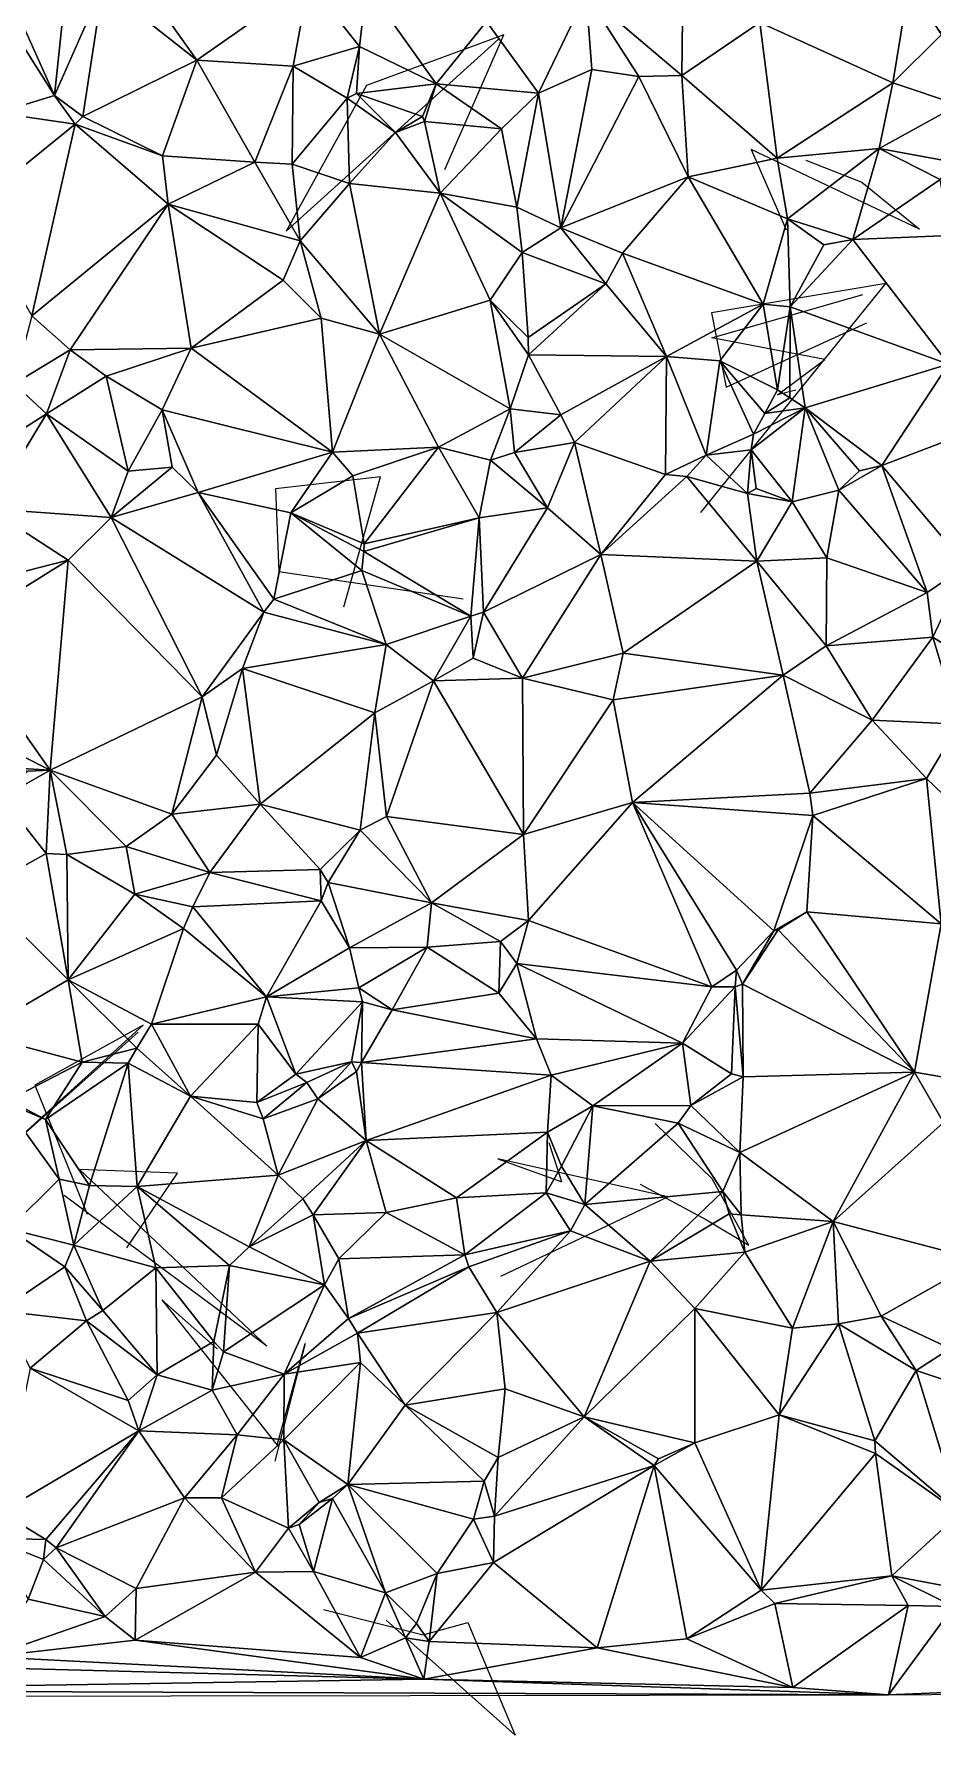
# Model space of a CAD drawing. Header units: metres. Extents: x -15.5 to 15.9, y -15.3 to 15.7.
# Drawn here: x -1.02 to 6.7, y -15.3 to -0.7 of the extents above; entities that cross this region are included whole.
import ezdxf

# ---------------------------------------------------------------- set-up
doc = ezdxf.new("R2010")
doc.units = ezdxf.units.M
doc.layers.add('CRACKS', color=1, linetype='Continuous')
doc.layers.add('STREET_MESH', color=7, linetype='Continuous')

msp = doc.modelspace()

# ---------------------------------------------------------------- linework, layer by layer
at = {"layer": 'CRACKS'}
for points in [[(2.504, -1.858, 0.1), (3.01, -0.702, 0.1), (1.832, -1.137, 0.1), (1.141, -2.388, 0.1), (2.965, -0.74, 0.1)], [(5.604, -1.78, 0.1), (6.084, -1.968, 0.1), (6.581, -2.371, 0.1), (5.134, -1.686, 0.1), (5.436, -2.377, 0.1)], [(4.703, -4.804, 0.1), (6.292, -2.837, 0.1), (4.793, -3.089, 0.1), (4.921, -3.728, 0.1), (6.129, -3.175, 0.1)], [(5.519, -3.753, 0.1), (5.362, -3.792, 0.1), (5.768, -3.491, 0.1), (4.797, -3.303, 0.1), (6.095, -2.933, 0.1)], [(1.637, -5.613, 0.1), (1.95, -4.498, 0.1), (1.048, -4.601, 0.1), (1.079, -5.309, 0.1), (2.662, -5.544, 0.1)], [(-0.131, -9.264, 0.1), (-1.585, -10.56, 0.1), (-0.088, -9.203, 0.1), (-1.019, -9.719, 0.1), (-0.568, -10.828, 0.1)], [(4.182, -10.57, 0.1), (4.751, -10.875, 0.1), (5.114, -11.092, 0.1), (4.8, -10.522, 0.1), (4.309, -10.049, 0.1)], [(2.986, -11.359, 0.1), (4.418, -10.679, 0.1), (2.959, -10.352, 0.1), (3.508, -10.549, 0.1), (3.401, -10.215, 0.1)], [(-0.228, -11.115, 0.1), (0.209, -10.475, 0.1), (-0.635, -10.443, 0.1), (0.976, -11.96, 0.1), (-0.766, -10.666, 0.1)], [(0.547, -11.983, 0.1), (0.074, -11.561, 0.1), (1.063, -12.811, 0.1), (1.305, -11.937, 0.1), (1.044, -12.946, 0.1)], [(1.463, -14.219, 0.1), (2.317, -14.439, 0.1), (2.701, -14.333, 0.1), (3.107, -15.298, 0.1), (2, -14.313, 0.1)]]:
    msp.add_polyline3d(points, dxfattribs=at)
at = {"layer": 'STREET_MESH'}
for points in [[(-0.435, -0.283), (0.373, -0.92), (-0.418, 0.199)], [(0.373, -0.92), (1.332, -0.247), (-0.418, 0.199)], [(3.719, -0.354), (4.538, -1.053), (4.553, 0.189)], [(4.538, -1.053), (5.21, -0.598), (4.553, 0.189)], [(6.768, -0.7), (6.803, 0.086), (6.488, -0.277)], [(-0.848, -1.224), (-0.739, -0.191), (-1.259, -0.308)], [(-0.848, -1.224), (-0.435, -0.283), (-0.739, -0.191)], [(-0.435, -0.283), (-0.848, -1.224), (-0.605, -1.403)], [(0.373, -0.92), (-0.435, -0.283), (-0.605, -1.403)], [(1.202, -0.973), (1.332, -0.247), (0.373, -0.92)], [(1.202, -0.973), (1.77, -0.802), (1.332, -0.247)], [(1.77, -0.802), (1.832, -0.282), (1.332, -0.247)], [(2.429, -1.123), (1.832, -0.282), (1.77, -0.802)], [(1.832, -0.282), (2.429, -1.123), (2.862, -0.587)], [(5.21, -0.598), (6.352, -1.114), (6.488, -0.277)], [(6.352, -1.114), (6.768, -0.7), (6.488, -0.277)], [(-1.407, -0.343), (-0.848, -1.224), (-1.259, -0.308)], [(-0.848, -1.224), (-1.407, -0.343), (-1.339, -1.372)], [(3.309, -1.203), (3.719, -0.354), (2.862, -0.587)], [(3.765, -0.999), (3.719, -0.354), (3.309, -1.203)], [(4.538, -1.053), (3.719, -0.354), (4.169, -1.061)], [(3.719, -0.354), (3.765, -0.999), (4.169, -1.061)], [(2.429, -1.123), (3.309, -1.203), (2.862, -0.587)], [(5.21, -0.598), (4.538, -1.053), (5.359, -1.762)], [(6.352, -1.114), (5.21, -0.598), (5.359, -1.762)], [(6.352, -1.114), (6.916, -1.303), (6.768, -0.7)], [(1.202, -0.973), (1.666, -1.246), (1.77, -0.802)], [(1.666, -1.246), (1.746, -1.207), (1.77, -0.802)], [(1.746, -1.207), (2.429, -1.123), (1.77, -0.802)], [(0.079, -1.74), (0.373, -0.92), (-0.605, -1.403)], [(0.079, -1.74), (0.873, -1.797), (0.373, -0.92)], [(0.873, -1.797), (1.202, -0.973), (0.373, -0.92)], [(1.202, -0.973), (0.873, -1.797), (1.193, -1.813)], [(1.666, -1.246), (1.202, -0.973), (1.193, -1.813)], [(3.501, -2.36), (3.765, -0.999), (3.309, -1.203)], [(3.765, -0.999), (3.501, -2.36), (4.169, -1.061)], [(2.429, -1.123), (1.746, -1.207), (2.313, -1.405)], [(2.33, -1.448), (2.429, -1.123), (2.313, -1.405)], [(2.429, -1.123), (2.33, -1.448), (2.99, -1.51)], [(2.429, -1.123), (2.99, -1.51), (3.309, -1.203)], [(3.501, -2.36), (4.593, -1.921), (4.169, -1.061)], [(4.593, -1.921), (4.538, -1.053), (4.169, -1.061)], [(4.538, -1.053), (4.593, -1.921), (5.359, -1.762)], [(6.233, -1.678), (6.352, -1.114), (5.359, -1.762)], [(6.916, -1.303), (6.352, -1.114), (6.233, -1.678)], [(-0.671, -1.47), (-0.848, -1.224), (-1.339, -1.372)], [(-0.848, -1.224), (-0.671, -1.47), (-0.605, -1.403)], [(1.685, -1.979), (1.666, -1.246), (1.193, -1.813)], [(1.666, -1.246), (2.079, -1.541), (1.746, -1.207)], [(2.079, -1.541), (1.666, -1.246), (1.685, -1.979)], [(1.746, -1.207), (2.079, -1.541), (2.313, -1.405)], [(3.309, -1.203), (2.99, -1.51), (3.122, -2.182)], [(3.501, -2.36), (3.309, -1.203), (3.122, -2.182)], [(6.872, -1.795), (6.916, -1.303), (6.233, -1.678)], [(-1.573, -2.199), (-0.671, -1.47), (-1.339, -1.372)], [(-0.671, -1.47), (0.079, -1.74), (-0.605, -1.403)], [(2.079, -1.541), (2.33, -1.448), (2.313, -1.405)], [(2.33, -1.448), (2.079, -1.541), (2.465, -2.061)], [(2.33, -1.448), (2.465, -2.061), (2.99, -1.51)], [(-0.671, -1.47), (-1.573, -2.199), (-1.042, -3.114)], [(0.128, -2.156), (-0.671, -1.47), (-1.042, -3.114)], [(0.128, -2.156), (0.079, -1.74), (-0.671, -1.47)], [(2.079, -1.541), (1.685, -1.979), (2.465, -2.061)], [(2.99, -1.51), (2.465, -2.061), (3.122, -2.182)], [(0.873, -1.797), (0.079, -1.74), (0.128, -2.156)], [(5.447, -2.281), (6.233, -1.678), (5.359, -1.762)], [(5.447, -2.281), (6.007, -2.459), (6.233, -1.678)], [(6.007, -2.459), (6.757, -1.946), (6.233, -1.678)], [(6.757, -1.946), (6.872, -1.795), (6.233, -1.678)], [(1.26, -2.472), (0.873, -1.797), (0.128, -2.156)], [(0.873, -1.797), (1.26, -2.472), (1.193, -1.813)], [(1.26, -2.472), (1.685, -1.979), (1.193, -1.813)], [(4.593, -1.921), (5.447, -2.281), (5.359, -1.762)], [(1.685, -1.979), (1.26, -2.472), (1.943, -3.273)], [(2.465, -2.061), (1.685, -1.979), (1.943, -3.273)], [(4.593, -1.921), (3.501, -2.36), (4.029, -2.576)], [(5.239, -3.016), (4.593, -1.921), (4.029, -2.576)], [(5.239, -3.016), (5.447, -2.281), (4.593, -1.921)], [(6.757, -1.946), (6.007, -2.459), (6.838, -2.424)], [(-0.713, -3.406), (0.128, -2.156), (-1.042, -3.114)], [(-0.713, -3.406), (0.325, -3.392), (0.128, -2.156)], [(0.128, -2.156), (0.325, -3.392), (1.114, -2.809)], [(1.26, -2.472), (0.128, -2.156), (1.114, -2.809)], [(2.894, -2.981), (2.465, -2.061), (1.943, -3.273)], [(2.465, -2.061), (3.169, -2.571), (3.122, -2.182)], [(2.465, -2.061), (2.894, -2.981), (3.169, -2.571)], [(3.169, -2.571), (3.501, -2.36), (3.122, -2.182)], [(5.447, -2.281), (5.239, -3.016), (5.471, -3.038)], [(5.76, -2.505), (5.447, -2.281), (5.471, -3.038)], [(5.447, -2.281), (5.76, -2.505), (6.007, -2.459)], [(1.443, -3.135), (1.26, -2.472), (1.114, -2.809)], [(1.26, -2.472), (1.443, -3.135), (1.943, -3.273)], [(3.501, -2.36), (3.169, -2.571), (3.887, -2.841)], [(3.501, -2.36), (3.887, -2.841), (4.029, -2.576)], [(6.83, -3.531), (6.007, -2.459), (5.471, -3.038)], [(6.007, -2.459), (5.76, -2.505), (5.471, -3.038)], [(6.007, -2.459), (6.83, -3.531), (6.838, -2.424)], [(2.894, -2.981), (3.219, -3.301), (3.169, -2.571)], [(3.169, -2.571), (3.219, -3.301), (3.887, -2.841)], [(4.029, -2.576), (3.887, -2.841), (4.408, -3.464)], [(5.239, -3.016), (4.029, -2.576), (4.408, -3.464)], [(0.325, -3.392), (1.443, -3.135), (1.114, -2.809)], [(3.219, -3.301), (3.223, -3.451), (3.887, -2.841)], [(3.887, -2.841), (3.223, -3.451), (4.408, -3.464)], [(3.064, -3.912), (2.894, -2.981), (1.943, -3.273)], [(3.219, -3.301), (2.894, -2.981), (3.223, -3.451)], [(2.894, -2.981), (3.064, -3.912), (3.223, -3.451)], [(4.865, -3.502), (5.239, -3.016), (4.408, -3.464)], [(5.361, -3.75), (5.239, -3.016), (4.865, -3.502)], [(5.239, -3.016), (5.361, -3.75), (5.471, -3.038)], [(5.361, -3.75), (5.468, -3.819), (5.471, -3.038)], [(5.468, -3.819), (5.599, -3.906), (5.471, -3.038)], [(5.599, -3.906), (6.83, -3.531), (5.471, -3.038)], [(-1.196, -3.698), (-0.713, -3.406), (-1.042, -3.114)], [(1.443, -3.135), (0.325, -3.392), (1.538, -4.284)], [(1.943, -3.273), (1.443, -3.135), (1.538, -4.284)], [(1.943, -3.273), (1.538, -4.284), (2.45, -4.242)], [(3.064, -3.912), (1.943, -3.273), (2.45, -4.242)], [(-0.713, -3.406), (-1.196, -3.698), (-0.918, -3.955)], [(-0.405, -3.633), (-0.713, -3.406), (-0.918, -3.955)], [(-0.713, -3.406), (-0.405, -3.633), (0.325, -3.392)], [(0.325, -3.392), (-0.405, -3.633), (0.077, -3.923)], [(0.325, -3.392), (0.077, -3.923), (1.538, -4.284)], [(3.223, -3.451), (3.064, -3.912), (3.501, -3.964)], [(3.223, -3.451), (3.501, -3.964), (4.408, -3.464)], [(3.501, -3.964), (3.617, -4.203), (4.408, -3.464)], [(3.617, -4.203), (4.4, -4.477), (4.408, -3.464)], [(4.4, -4.477), (4.748, -4.311), (4.408, -3.464)], [(4.748, -4.311), (4.865, -3.502), (4.408, -3.464)], [(4.748, -4.311), (5.155, -4.13), (4.865, -3.502)], [(5.253, -3.953), (5.361, -3.75), (4.865, -3.502)], [(5.155, -4.13), (5.253, -3.953), (4.865, -3.502)], [(-0.215, -4.449), (-0.405, -3.633), (-0.918, -3.955)], [(-0.405, -3.633), (-0.215, -4.449), (0.077, -3.923)], [(6.256, -4.399), (6.83, -3.531), (5.599, -3.906)], [(6.83, -3.531), (6.256, -4.399), (6.845, -4.176)], [(-1.196, -3.698), (-1.468, -4.306), (-0.918, -3.955)], [(5.361, -3.75), (5.253, -3.953), (5.468, -3.819)], [(-0.215, -4.449), (0.161, -4.413), (0.077, -3.923)], [(1.538, -4.284), (0.077, -3.923), (0.386, -4.631)], [(0.077, -3.923), (0.161, -4.413), (0.386, -4.631)], [(2.895, -4.355), (3.064, -3.912), (2.45, -4.242)], [(3.064, -3.912), (2.895, -4.355), (3.102, -4.287)], [(3.501, -3.964), (3.064, -3.912), (3.102, -4.287)], [(5.599, -3.906), (5.155, -4.13), (5.136, -4.265)], [(5.486, -4.712), (5.599, -3.906), (5.136, -4.265)], [(5.155, -4.13), (5.599, -3.906), (5.253, -3.953)], [(5.253, -3.953), (5.599, -3.906), (5.468, -3.819)], [(5.486, -4.712), (5.887, -4.611), (5.599, -3.906)], [(5.887, -4.611), (6.065, -4.445), (5.599, -3.906)], [(6.065, -4.445), (6.256, -4.399), (5.599, -3.906)], [(-1.468, -4.306), (-1.413, -4.771), (-0.918, -3.955)], [(-1.413, -4.771), (-0.363, -4.846), (-0.918, -3.955)], [(-0.363, -4.846), (-0.215, -4.449), (-0.918, -3.955)], [(3.617, -4.203), (3.501, -3.964), (3.102, -4.287)], [(3.385, -4.764), (3.617, -4.203), (3.102, -4.287)], [(3.617, -4.203), (3.385, -4.764), (3.844, -5.164)], [(4.4, -4.477), (3.617, -4.203), (3.844, -5.164)], [(5.155, -4.13), (4.748, -4.311), (5.136, -4.265)], [(6.256, -4.399), (6.983, -5.26), (6.845, -4.176)], [(1.181, -4.805), (1.538, -4.284), (0.386, -4.631)], [(1.181, -4.805), (1.713, -4.489), (1.538, -4.284)], [(1.538, -4.284), (1.713, -4.489), (2.45, -4.242)], [(2.45, -4.242), (1.713, -4.489), (1.81, -5.071)], [(2.8, -4.849), (2.45, -4.242), (1.81, -5.071)], [(2.8, -4.849), (2.895, -4.355), (2.45, -4.242)], [(2.8, -4.849), (3.385, -4.764), (2.895, -4.355)], [(2.895, -4.355), (3.385, -4.764), (3.102, -4.287)], [(4.748, -4.311), (4.4, -4.477), (4.582, -4.493)], [(5.103, -4.64), (4.748, -4.311), (4.582, -4.493)], [(4.748, -4.311), (5.103, -4.64), (5.136, -4.265)], [(5.103, -4.64), (5.179, -4.597), (5.136, -4.265)], [(5.179, -4.597), (5.486, -4.712), (5.136, -4.265)], [(0.161, -4.413), (-0.363, -4.846), (0.386, -4.631)], [(0.161, -4.413), (-0.215, -4.449), (-0.363, -4.846)], [(1.713, -4.489), (1.181, -4.805), (1.81, -5.071)], [(4.582, -4.493), (4.4, -4.477), (3.844, -5.164)], [(5.184, -5.22), (4.582, -4.493), (3.844, -5.164)], [(5.184, -5.22), (5.103, -4.64), (4.582, -4.493)], [(6.256, -4.399), (5.887, -4.611), (6.646, -5.49)], [(5.887, -4.611), (6.256, -4.399), (6.065, -4.445)], [(6.983, -5.26), (6.256, -4.399), (6.646, -5.49)], [(-0.363, -4.846), (0.949, -5.659), (0.386, -4.631)], [(0.949, -5.659), (1.036, -5.546), (0.386, -4.631)], [(1.036, -5.546), (1.181, -4.805), (0.386, -4.631)], [(5.486, -4.712), (5.179, -4.597), (5.103, -4.64)], [(5.486, -4.712), (5.103, -4.64), (5.184, -5.22)], [(5.887, -4.611), (5.486, -4.712), (5.784, -5.192)], [(6.646, -5.49), (5.887, -4.611), (5.784, -5.192)], [(-1.413, -4.771), (-1.574, -5.426), (-0.73, -5.211)], [(-0.363, -4.846), (-1.413, -4.771), (-0.73, -5.211)], [(1.792, -5.302), (1.181, -4.805), (1.036, -5.546)], [(1.181, -4.805), (1.809, -5.138), (1.81, -5.071)], [(1.809, -5.138), (1.181, -4.805), (1.792, -5.302)], [(3.385, -4.764), (2.8, -4.849), (2.837, -5.659)], [(3.385, -4.764), (2.837, -5.659), (3.844, -5.164)], [(5.486, -4.712), (5.184, -5.22), (5.784, -5.192)], [(0.42, -6.387), (-0.363, -4.846), (-0.73, -5.211)], [(-0.363, -4.846), (0.42, -6.387), (0.949, -5.659)], [(1.809, -5.138), (2.8, -4.849), (1.81, -5.071)], [(1.809, -5.138), (2.727, -5.692), (2.8, -4.849)], [(2.8, -4.849), (2.727, -5.692), (2.837, -5.659)], [(-0.73, -5.211), (-1.722, -5.827), (-0.886, -7.014)], [(-1.574, -5.426), (-1.722, -5.827), (-0.73, -5.211)], [(0.42, -6.387), (-0.73, -5.211), (-0.886, -7.014)], [(2.727, -5.692), (1.809, -5.138), (1.792, -5.302)], [(2.837, -5.659), (3.17, -6.226), (3.844, -5.164)], [(3.844, -5.164), (3.17, -6.226), (4.035, -6.012)], [(5.184, -5.22), (3.844, -5.164), (4.035, -6.012)], [(5.409, -6.201), (5.184, -5.22), (4.035, -6.012)], [(5.784, -5.192), (5.184, -5.22), (5.778, -5.948)], [(5.184, -5.22), (5.409, -6.201), (5.778, -5.948)], [(6.646, -5.49), (5.784, -5.192), (5.778, -5.948)], [(1.999, -5.936), (1.792, -5.302), (1.036, -5.546)], [(2.727, -5.692), (1.792, -5.302), (1.999, -5.936)], [(6.696, -5.874), (6.983, -5.26), (6.646, -5.49)], [(6.983, -5.26), (6.696, -5.874), (7.377, -6.306)], [(0.949, -5.659), (1.999, -5.936), (1.036, -5.546)], [(6.696, -5.874), (6.646, -5.49), (5.778, -5.948)], [(0.949, -5.659), (0.42, -6.387), (0.767, -6.141)], [(1.999, -5.936), (0.949, -5.659), (0.767, -6.141)], [(2.727, -5.692), (1.999, -5.936), (2.406, -6.248)], [(2.746, -6.055), (2.727, -5.692), (2.406, -6.248)], [(2.727, -5.692), (2.746, -6.055), (2.837, -5.659)], [(2.746, -6.055), (3.17, -6.226), (2.837, -5.659)], [(-1.722, -5.827), (-1.591, -6.661), (-0.886, -7.014)], [(1.903, -6.524), (1.999, -5.936), (0.767, -6.141)], [(1.999, -5.936), (1.903, -6.524), (2.406, -6.248)], [(5.409, -6.201), (6.175, -6.587), (5.778, -5.948)], [(6.175, -6.587), (6.696, -5.874), (5.778, -5.948)], [(6.921, -6.619), (6.696, -5.874), (6.175, -6.587)], [(6.696, -5.874), (6.921, -6.619), (7.377, -6.306)], [(3.17, -6.226), (2.746, -6.055), (2.406, -6.248)], [(3.17, -6.226), (3.949, -6.412), (4.035, -6.012)], [(3.949, -6.412), (5.409, -6.201), (4.035, -6.012)], [(0.42, -6.387), (0.542, -6.886), (0.767, -6.141)], [(0.542, -6.886), (0.917, -7.306), (0.767, -6.141)], [(0.917, -7.306), (1.903, -6.524), (0.767, -6.141)], [(1.903, -6.524), (2.004, -7.414), (2.406, -6.248)], [(2.004, -7.414), (3.179, -7.566), (2.406, -6.248)], [(3.179, -7.566), (3.17, -6.226), (2.406, -6.248)], [(3.17, -6.226), (3.179, -7.566), (3.949, -6.412)], [(5.409, -6.201), (3.949, -6.412), (4.115, -7.293)], [(5.409, -6.201), (4.115, -7.293), (5.638, -7.214)], [(6.175, -6.587), (5.409, -6.201), (5.638, -7.214)], [(0.16, -7.393), (0.42, -6.387), (-0.886, -7.014)], [(0.42, -6.387), (0.16, -7.393), (0.542, -6.886)], [(3.949, -6.412), (3.179, -7.566), (4.115, -7.293)], [(1.903, -6.524), (0.917, -7.306), (1.776, -7.53)], [(1.903, -6.524), (1.776, -7.53), (2.004, -7.414)], [(-1.591, -6.661), (-1.172, -6.997), (-0.886, -7.014)], [(6.642, -7.086), (6.175, -6.587), (5.638, -7.214)], [(6.642, -7.086), (6.921, -6.619), (6.175, -6.587)], [(6.642, -7.086), (7.149, -7.577), (6.921, -6.619)], [(-1.172, -6.997), (-1.077, -7.024), (-0.886, -7.014)], [(0.542, -6.886), (0.16, -7.393), (0.917, -7.306)], [(-1.298, -7.249), (-0.92, -7.73), (-0.886, -7.014)], [(-1.077, -7.024), (-1.298, -7.249), (-0.886, -7.014)], [(-0.92, -7.73), (-0.742, -7.738), (-0.886, -7.014)], [(-0.742, -7.738), (-0.234, -7.671), (-0.886, -7.014)], [(-0.234, -7.671), (0.16, -7.393), (-0.886, -7.014)], [(5.664, -7.405), (6.642, -7.086), (5.638, -7.214)], [(6.767, -8.334), (6.642, -7.086), (5.664, -7.405)], [(6.642, -7.086), (6.767, -8.334), (7.149, -7.577)], [(-0.92, -7.73), (-1.298, -7.249), (-1.5, -8.054)], [(3.179, -7.566), (3.223, -8.305), (4.115, -7.293)], [(3.223, -8.305), (4.798, -8.874), (4.115, -7.293)], [(4.115, -7.293), (5.664, -7.405), (5.638, -7.214)], [(5.329, -8.395), (4.115, -7.293), (5.008, -8.731)], [(4.115, -7.293), (4.798, -8.874), (5.008, -8.731)], [(5.329, -8.395), (5.664, -7.405), (4.115, -7.293)], [(0.16, -7.393), (-0.234, -7.671), (0.485, -7.894)], [(0.16, -7.393), (0.485, -7.894), (0.917, -7.306)], [(0.917, -7.306), (0.485, -7.894), (1.432, -7.869)], [(1.776, -7.53), (0.917, -7.306), (1.432, -7.869)], [(2.004, -7.414), (1.776, -7.53), (2.389, -8.155)], [(3.179, -7.566), (2.004, -7.414), (2.389, -8.155)], [(5.664, -7.405), (5.329, -8.395), (5.612, -8.23)], [(6.767, -8.334), (5.664, -7.405), (5.612, -8.23)], [(1.502, -7.98), (1.776, -7.53), (1.432, -7.869)], [(1.776, -7.53), (1.502, -7.98), (2.389, -8.155)], [(3.223, -8.305), (3.179, -7.566), (2.389, -8.155)], [(-0.73, -8.815), (-0.92, -7.73), (-1.5, -8.054)], [(-0.92, -7.73), (-0.73, -8.815), (-0.742, -7.738)], [(-0.234, -7.671), (-0.742, -7.738), (-0.16, -8.079)], [(-0.742, -7.738), (-0.73, -8.815), (-0.16, -8.079)], [(0.485, -7.894), (-0.234, -7.671), (-0.16, -8.079)], [(0.485, -7.894), (1.442, -8.137), (1.432, -7.869)], [(1.442, -8.137), (1.502, -7.98), (1.432, -7.869)], [(0.338, -8.189), (0.485, -7.894), (-0.16, -8.079)], [(0.338, -8.189), (1.442, -8.137), (0.485, -7.894)], [(1.502, -7.98), (1.442, -8.137), (1.684, -8.54)], [(1.502, -7.98), (1.684, -8.54), (2.389, -8.155)], [(-1.525, -9.278), (-0.73, -8.815), (-1.5, -8.054)], [(-0.73, -8.815), (0.258, -8.374), (-0.16, -8.079)], [(0.258, -8.374), (0.338, -8.189), (-0.16, -8.079)], [(0.338, -8.189), (0.972, -8.962), (1.442, -8.137)], [(1.442, -8.137), (0.972, -8.962), (1.684, -8.54)], [(1.684, -8.54), (2.353, -8.534), (2.389, -8.155)], [(2.353, -8.534), (2.983, -8.486), (2.389, -8.155)], [(2.983, -8.486), (3.223, -8.305), (2.389, -8.155)], [(0.338, -8.189), (0.258, -8.374), (0.972, -8.962)], [(2.983, -8.486), (3.122, -8.674), (3.223, -8.305)], [(3.122, -8.674), (4.798, -8.874), (3.223, -8.305)], [(5.329, -8.395), (5.368, -8.386), (5.612, -8.23)], [(5.368, -8.386), (6.537, -9.609), (5.612, -8.23)], [(6.537, -9.609), (6.767, -8.334), (5.612, -8.23)], [(0.258, -8.374), (-0.73, -8.815), (-0.015, -9.197)], [(0.972, -8.962), (0.258, -8.374), (-0.015, -9.197)], [(5.06, -8.853), (5.329, -8.395), (5.008, -8.731)], [(5.329, -8.395), (5.06, -8.853), (5.368, -8.386)], [(5.06, -8.853), (6.537, -9.609), (5.368, -8.386)], [(6.537, -9.609), (7.106, -9.704), (6.767, -8.334)], [(0.972, -8.962), (1.765, -8.883), (1.684, -8.54)], [(1.765, -8.883), (2.353, -8.534), (1.684, -8.54)], [(1.765, -8.883), (2.052, -9.072), (2.353, -8.534)], [(2.353, -8.534), (2.052, -9.072), (2.967, -8.929)], [(2.983, -8.486), (2.353, -8.534), (2.967, -8.929)], [(3.122, -8.674), (2.983, -8.486), (2.967, -8.929)], [(3.29, -9.321), (3.122, -8.674), (2.967, -8.929)], [(3.122, -8.674), (3.29, -9.321), (4.545, -9.358)], [(4.798, -8.874), (3.122, -8.674), (4.545, -9.358)], [(4.798, -8.874), (4.997, -8.875), (5.008, -8.731)], [(4.997, -8.875), (5.06, -8.853), (5.008, -8.731)], [(-1.525, -9.278), (-0.611, -9.523), (-0.73, -8.815)], [(-0.73, -8.815), (-0.141, -9.402), (-0.015, -9.197)], [(-0.611, -9.523), (-0.141, -9.402), (-0.73, -8.815)], [(0.972, -8.962), (1.798, -9.004), (1.765, -8.883)], [(1.765, -8.883), (1.798, -9.004), (2.052, -9.072)], [(4.997, -8.875), (4.798, -8.874), (4.545, -9.358)], [(4.997, -8.875), (4.545, -9.358), (4.967, -9.621)], [(4.997, -8.875), (4.967, -9.621), (5.067, -9.649)], [(5.06, -8.853), (4.997, -8.875), (5.067, -9.649)], [(6.537, -9.609), (5.06, -8.853), (5.067, -9.649)], [(0.901, -9.197), (0.972, -8.962), (-0.015, -9.197)], [(1.223, -9.624), (0.972, -8.962), (0.901, -9.197)], [(1.798, -9.004), (0.972, -8.962), (1.223, -9.624)], [(1.798, -9.004), (1.223, -9.624), (1.702, -9.518)], [(1.789, -9.525), (1.798, -9.004), (1.702, -9.518)], [(1.798, -9.004), (1.789, -9.525), (2.052, -9.072)], [(2.052, -9.072), (3.29, -9.321), (2.967, -8.929)], [(-0.141, -9.402), (0.318, -9.814), (-0.015, -9.197)], [(0.318, -9.814), (0.901, -9.197), (-0.015, -9.197)], [(0.901, -9.197), (0.318, -9.814), (0.888, -9.868)], [(1.223, -9.624), (0.901, -9.197), (0.888, -9.868)], [(2.052, -9.072), (1.789, -9.525), (3.29, -9.321)], [(-1.525, -9.278), (-1.241, -9.849), (-0.611, -9.523)], [(1.789, -9.525), (3.418, -9.634), (3.29, -9.321)], [(3.29, -9.321), (3.418, -9.634), (4.545, -9.358)], [(-0.611, -9.523), (-0.215, -9.529), (-0.141, -9.402)], [(-0.215, -9.529), (0.318, -9.814), (-0.141, -9.402)], [(4.545, -9.358), (3.418, -9.634), (3.776, -9.897)], [(4.616, -9.895), (4.545, -9.358), (3.776, -9.897)], [(4.545, -9.358), (4.616, -9.895), (4.967, -9.621)], [(-0.611, -9.523), (-1.241, -9.849), (-0.926, -10.015)], [(-0.215, -9.529), (-0.611, -9.523), (-0.926, -10.015)], [(-0.215, -9.529), (-0.926, -10.015), (-0.548, -10.58)], [(-0.215, -9.529), (-0.548, -10.58), (-0.138, -10.59)], [(0.318, -9.814), (-0.215, -9.529), (-0.138, -10.59)], [(1.318, -9.697), (1.223, -9.624), (0.888, -9.868)], [(1.223, -9.624), (1.318, -9.697), (1.702, -9.518)], [(1.318, -9.697), (1.413, -9.836), (1.702, -9.518)], [(1.413, -9.836), (1.745, -9.603), (1.702, -9.518)], [(1.413, -9.836), (1.827, -10.195), (1.745, -9.603)], [(1.745, -9.603), (1.789, -9.525), (1.702, -9.518)], [(1.827, -10.195), (1.789, -9.525), (1.745, -9.603)], [(1.789, -9.525), (1.827, -10.195), (3.418, -9.634)], [(1.827, -10.195), (3.385, -10.122), (3.418, -9.634)], [(3.418, -9.634), (3.385, -10.122), (3.776, -9.897)], [(4.967, -9.621), (4.616, -9.895), (5.067, -9.649)], [(5.038, -10.298), (6.537, -9.609), (5.067, -9.649)], [(5.838, -10.889), (6.537, -9.609), (5.038, -10.298)], [(6.786, -10.039), (6.537, -9.609), (5.838, -10.889)], [(7.106, -9.704), (6.537, -9.609), (6.786, -10.039)], [(0.943, -10.007), (1.318, -9.697), (0.888, -9.868)], [(1.413, -9.836), (1.318, -9.697), (0.943, -10.007)], [(4.616, -9.895), (5.038, -10.298), (5.067, -9.649)], [(-1.241, -9.849), (-1.291, -9.86), (-0.926, -10.015)], [(-1.291, -9.86), (-1.238, -10.954), (-0.808, -10.526)], [(-0.926, -10.015), (-1.291, -9.86), (-0.808, -10.526)], [(1.071, -10.491), (0.318, -9.814), (-0.138, -10.59)], [(0.318, -9.814), (0.943, -10.007), (0.888, -9.868)], [(0.943, -10.007), (0.318, -9.814), (1.071, -10.491)], [(1.413, -9.836), (0.943, -10.007), (1.071, -10.491)], [(1.827, -10.195), (1.413, -9.836), (1.071, -10.491)], [(3.385, -10.122), (3.507, -10.416), (3.776, -9.897)], [(3.507, -10.416), (3.705, -10.745), (3.776, -9.897)], [(3.705, -10.745), (4.509, -10.046), (3.776, -9.897)], [(4.509, -10.046), (4.616, -9.895), (3.776, -9.897)], [(4.616, -9.895), (4.509, -10.046), (5.038, -10.298)], [(-0.548, -10.58), (-0.926, -10.015), (-0.808, -10.526)], [(4.89, -10.633), (4.509, -10.046), (3.705, -10.745)], [(4.509, -10.046), (4.89, -10.633), (5.038, -10.298)], [(6.786, -10.039), (5.838, -10.889), (7.103, -11.221)], [(1.283, -10.696), (1.827, -10.195), (1.071, -10.491)], [(1.827, -10.195), (1.283, -10.696), (1.373, -10.833)], [(1.827, -10.195), (1.373, -10.833), (1.999, -10.812)], [(3.385, -10.122), (1.827, -10.195), (2.604, -10.686)], [(2.604, -10.686), (1.827, -10.195), (1.999, -10.812)], [(3.385, -10.122), (2.604, -10.686), (3.373, -10.644)], [(3.507, -10.416), (3.385, -10.122), (3.373, -10.644)], [(5.038, -10.298), (4.89, -10.633), (5.049, -10.831)], [(5.838, -10.889), (5.038, -10.298), (5.049, -10.831)], [(1.071, -10.491), (-0.138, -10.59), (0.822, -11.107)], [(1.283, -10.696), (1.071, -10.491), (0.822, -11.107)], [(3.705, -10.745), (3.507, -10.416), (3.373, -10.644)], [(-1.238, -10.954), (-0.684, -11.094), (-0.808, -10.526)], [(-0.684, -11.094), (-0.548, -10.58), (-0.808, -10.526)], [(-0.548, -10.58), (-0.684, -11.094), (-0.138, -10.59)], [(-0.138, -10.59), (-0.684, -11.094), (0.021, -11.286)], [(-0.138, -10.59), (0.653, -11.267), (0.822, -11.107)], [(0.653, -11.267), (-0.138, -10.59), (0.021, -11.286)], [(3.373, -10.644), (2.604, -10.686), (2.676, -11.175)], [(3.583, -10.969), (3.373, -10.644), (2.676, -11.175)], [(3.583, -10.969), (3.705, -10.745), (3.373, -10.644)], [(4.89, -10.633), (3.705, -10.745), (4.266, -11.23)], [(4.946, -10.823), (4.89, -10.633), (4.266, -11.23)], [(4.89, -10.633), (4.946, -10.823), (5.049, -10.831)], [(1.373, -10.833), (1.283, -10.696), (0.822, -11.107)], [(2.604, -10.686), (1.999, -10.812), (2.676, -11.175)], [(3.705, -10.745), (3.583, -10.969), (4.266, -11.23)], [(1.469, -11.434), (1.373, -10.833), (0.822, -11.107)], [(1.373, -10.833), (1.593, -11.21), (1.999, -10.812)], [(1.469, -11.434), (1.593, -11.21), (1.373, -10.833)], [(1.999, -10.812), (1.593, -11.21), (2.676, -11.175)], [(5.08, -11.152), (4.946, -10.823), (4.266, -11.23)], [(4.946, -10.823), (5.08, -11.152), (5.049, -10.831)], [(5.08, -11.152), (5.838, -10.889), (5.049, -10.831)], [(5.08, -11.152), (5.49, -11.806), (5.838, -10.889)], [(5.838, -10.889), (5.49, -11.806), (5.885, -11.769)], [(5.838, -10.889), (6.25, -11.701), (7.103, -11.221)], [(6.25, -11.701), (5.838, -10.889), (5.885, -11.769)], [(-1.238, -10.954), (-1.318, -11.657), (-0.761, -11.279)], [(-0.684, -11.094), (-1.238, -10.954), (-0.761, -11.279)], [(-0.434, -11.654), (-0.684, -11.094), (-0.761, -11.279)], [(-0.684, -11.094), (-0.434, -11.654), (0.021, -11.286)], [(2.71, -11.28), (3.583, -10.969), (2.676, -11.175)], [(3.583, -10.969), (2.71, -11.28), (2.949, -11.67)], [(3.583, -10.969), (2.949, -11.67), (4.266, -11.23)], [(0.653, -11.267), (1.469, -11.434), (0.822, -11.107)], [(1.469, -11.434), (1.676, -11.722), (1.593, -11.21)], [(1.593, -11.21), (1.676, -11.722), (2.676, -11.175)], [(1.676, -11.722), (2.71, -11.28), (2.676, -11.175)], [(2.949, -11.67), (3.699, -12.567), (4.266, -11.23)], [(3.699, -12.567), (4.65, -11.637), (4.266, -11.23)], [(4.65, -11.637), (5.08, -11.152), (4.266, -11.23)], [(5.49, -11.806), (5.08, -11.152), (4.65, -11.637)], [(6.25, -11.701), (6.844, -11.981), (7.103, -11.221)], [(-0.761, -11.279), (-1.318, -11.657), (-0.575, -11.741)], [(-0.434, -11.654), (-0.761, -11.279), (-0.575, -11.741)], [(-0.434, -11.654), (0.034, -12.206), (0.021, -11.286)], [(0.521, -11.92), (0.653, -11.267), (0.021, -11.286)], [(0.034, -12.206), (0.521, -11.92), (0.021, -11.286)], [(0.653, -11.267), (0.521, -11.92), (0.602, -12.008)], [(1.469, -11.434), (0.653, -11.267), (0.602, -12.008)], [(1.676, -11.722), (1.755, -11.848), (2.71, -11.28)], [(2.71, -11.28), (1.755, -11.848), (2.949, -11.67)], [(1.124, -12.201), (1.469, -11.434), (0.602, -12.008)], [(1.676, -11.722), (1.469, -11.434), (1.124, -12.201)], [(-1.318, -11.657), (-1.058, -12.149), (-0.575, -11.741)], [(0.034, -12.206), (-0.434, -11.654), (-0.575, -11.741)], [(1.755, -11.848), (2.162, -12.465), (2.949, -11.67)], [(2.949, -11.67), (2.162, -12.465), (3.022, -12.326)], [(3.699, -12.567), (2.949, -11.67), (3.022, -12.326)], [(4.652, -12.789), (4.65, -11.637), (3.699, -12.567)], [(4.65, -11.637), (4.652, -12.789), (5.374, -12.549)], [(5.49, -11.806), (4.65, -11.637), (5.374, -12.549)], [(-1.058, -12.149), (-0.217, -12.426), (-0.575, -11.741)], [(-0.217, -12.426), (0.034, -12.206), (-0.575, -11.741)], [(1.755, -11.848), (1.676, -11.722), (1.124, -12.201)], [(6.198, -12.772), (5.885, -11.769), (5.374, -12.549)], [(5.885, -11.769), (5.49, -11.806), (5.374, -12.549)], [(6.552, -12.168), (6.25, -11.701), (5.885, -11.769)], [(6.198, -12.772), (6.552, -12.168), (5.885, -11.769)], [(6.25, -11.701), (6.552, -12.168), (6.844, -11.981)], [(0.505, -12.338), (0.521, -11.92), (0.034, -12.206)], [(0.521, -11.92), (0.505, -12.338), (0.602, -12.008)], [(1.778, -12.101), (1.755, -11.848), (1.124, -12.201)], [(2.162, -12.465), (1.755, -11.848), (1.778, -12.101)], [(0.505, -12.338), (1.124, -12.201), (0.602, -12.008)], [(1.778, -12.101), (1.124, -12.201), (1.121, -12.765)], [(1.672, -13.147), (1.778, -12.101), (1.121, -12.765)], [(2.162, -12.465), (1.778, -12.101), (1.672, -13.147)], [(6.844, -11.981), (6.552, -12.168), (7.437, -12.463)], [(-0.123, -12.686), (-1.058, -12.149), (-1.308, -13.385)], [(-0.123, -12.686), (-0.217, -12.426), (-1.058, -12.149)], [(-0.217, -12.426), (-0.123, -12.686), (0.034, -12.206)], [(-0.123, -12.686), (0.505, -12.338), (0.034, -12.206)], [(0.505, -12.338), (0.721, -12.72), (1.124, -12.201)], [(1.124, -12.201), (0.721, -12.72), (1.121, -12.765)], [(6.552, -12.168), (6.198, -12.772), (6.928, -13.393)], [(6.552, -12.168), (6.928, -13.393), (7.437, -12.463)], [(-0.123, -12.686), (0.721, -12.72), (0.505, -12.338)], [(2.162, -12.465), (2.961, -12.916), (3.022, -12.326)], [(2.961, -12.916), (3.699, -12.567), (3.022, -12.326)], [(2.841, -13.12), (2.162, -12.465), (1.672, -13.147)], [(2.961, -12.916), (2.162, -12.465), (2.841, -13.12)], [(4.652, -12.789), (5.222, -14.053), (5.374, -12.549)], [(5.222, -14.053), (6.203, -12.881), (5.374, -12.549)], [(6.203, -12.881), (6.198, -12.772), (5.374, -12.549)], [(-0.924, -13.62), (-0.123, -12.686), (-1.308, -13.385)], [(-0.123, -12.686), (-0.924, -13.62), (-0.834, -13.692)], [(-0.123, -12.686), (-0.834, -13.692), (0.268, -13.262)], [(0.721, -12.72), (-0.123, -12.686), (0.268, -13.262)], [(2.929, -13.42), (4.301, -12.983), (3.699, -12.567)], [(2.961, -12.916), (2.929, -13.42), (3.699, -12.567)], [(4.34, -12.926), (4.652, -12.789), (3.699, -12.567)], [(4.301, -12.983), (4.34, -12.926), (3.699, -12.567)], [(0.585, -13.262), (0.721, -12.72), (0.268, -13.262)], [(0.721, -12.72), (0.585, -13.262), (1.121, -12.765)], [(0.585, -13.262), (1.162, -13.521), (1.121, -12.765)], [(1.162, -13.521), (1.424, -13.301), (1.121, -12.765)], [(1.424, -13.301), (1.672, -13.147), (1.121, -12.765)], [(4.301, -12.983), (5.222, -14.053), (4.652, -12.789)], [(4.34, -12.926), (4.301, -12.983), (4.652, -12.789)], [(6.198, -12.772), (6.203, -12.881), (6.928, -13.393)], [(2.961, -12.916), (2.841, -13.12), (2.929, -13.42)], [(4.301, -12.983), (2.922, -13.818), (3.813, -14.55)], [(2.922, -13.818), (4.301, -12.983), (2.929, -13.42)], [(4.301, -12.983), (3.813, -14.55), (4.583, -14.473)], [(5.222, -14.053), (4.301, -12.983), (4.583, -14.473)], [(6.342, -13.931), (6.203, -12.881), (5.222, -14.053)], [(6.203, -12.881), (6.342, -13.931), (6.928, -13.393)], [(2.841, -13.12), (1.672, -13.147), (2.749, -13.445)], [(2.929, -13.42), (2.841, -13.12), (2.749, -13.445)], [(-0.834, -13.692), (-0.147, -14.039), (0.268, -13.262)], [(0.268, -13.262), (-0.147, -14.039), (0.878, -13.9)], [(0.585, -13.262), (0.268, -13.262), (0.878, -13.9)], [(1.162, -13.521), (0.585, -13.262), (0.878, -13.9)], [(1.375, -13.895), (1.54, -13.267), (1.253, -13.491)], [(1.54, -13.267), (1.424, -13.301), (1.253, -13.491)], [(1.54, -13.267), (1.375, -13.895), (1.995, -14.076)], [(1.424, -13.301), (1.54, -13.267), (1.672, -13.147)], [(1.54, -13.267), (1.995, -14.076), (1.672, -13.147)], [(1.672, -13.147), (2.438, -13.911), (2.749, -13.445)], [(1.995, -14.076), (2.438, -13.911), (1.672, -13.147)], [(-1.405, -13.609), (-0.924, -13.62), (-1.308, -13.385)], [(1.253, -13.491), (1.424, -13.301), (1.162, -13.521)], [(2.922, -13.818), (2.929, -13.42), (2.749, -13.445)], [(6.342, -13.931), (7.01, -14.057), (6.928, -13.393)], [(1.375, -13.895), (1.162, -13.521), (0.878, -13.9)], [(1.375, -13.895), (1.253, -13.491), (1.162, -13.521)], [(2.438, -13.911), (2.922, -13.818), (2.749, -13.445)], [(-0.943, -13.792), (-1.405, -13.609), (-1.076, -14.133)], [(-0.943, -13.792), (-0.924, -13.62), (-1.405, -13.609)], [(-0.924, -13.62), (-0.943, -13.792), (-0.834, -13.692)], [(-0.834, -13.692), (-0.943, -13.792), (-0.414, -14.281)], [(-0.147, -14.039), (-0.834, -13.692), (-0.414, -14.281)], [(-0.943, -13.792), (-1.076, -14.133), (-0.414, -14.281)], [(2.438, -13.911), (2.368, -14.496), (2.922, -13.818)], [(2.922, -13.818), (2.368, -14.496), (3.813, -14.55)], [(-0.147, -14.039), (-0.157, -14.483), (0.878, -13.9)], [(-0.157, -14.483), (1.779, -14.633), (0.878, -13.9)], [(1.779, -14.633), (1.375, -13.895), (0.878, -13.9)], [(1.375, -13.895), (1.779, -14.633), (1.995, -14.076)], [(2.261, -14.341), (2.438, -13.911), (1.995, -14.076)], [(2.261, -14.341), (2.368, -14.496), (2.438, -13.911)], [(6.342, -13.931), (5.222, -14.053), (5.337, -14.17)], [(6.482, -14.186), (6.342, -13.931), (5.337, -14.17)], [(7.01, -14.057), (6.342, -13.931), (6.873, -14.195)], [(6.342, -13.931), (6.482, -14.186), (6.873, -14.195)], [(-1.076, -14.133), (-1.412, -14.626), (-0.414, -14.281)], [(-0.157, -14.483), (-0.147, -14.039), (-0.414, -14.281)], [(1.779, -14.633), (2.165, -14.464), (1.995, -14.076)], [(2.165, -14.464), (2.261, -14.341), (1.995, -14.076)], [(5.337, -14.17), (5.222, -14.053), (4.583, -14.473)], [(-1.412, -14.626), (-0.157, -14.483), (-0.414, -14.281)], [(5.492, -14.89), (5.337, -14.17), (4.583, -14.473)], [(5.492, -14.89), (6.482, -14.186), (5.337, -14.17)], [(6.482, -14.186), (5.492, -14.89), (6.315, -14.953)], [(6.873, -14.195), (6.482, -14.186), (6.315, -14.953)], [(8.061, -14.88), (6.873, -14.195), (6.315, -14.953)], [(2.368, -14.496), (2.261, -14.341), (2.165, -14.464)], [(-0.157, -14.483), (-1.412, -14.626), (2.324, -14.818)], [(1.779, -14.633), (-0.157, -14.483), (2.324, -14.818)], [(2.165, -14.464), (1.779, -14.633), (2.324, -14.818)], [(2.368, -14.496), (2.165, -14.464), (2.324, -14.818)], [(3.813, -14.55), (2.368, -14.496), (2.324, -14.818)], [(5.492, -14.89), (3.813, -14.55), (2.324, -14.818)], [(3.813, -14.55), (5.492, -14.89), (4.583, -14.473)], [(2.324, -14.818), (-2.263, -14.698), (-3.817, -14.917)], [(-1.412, -14.626), (-2.263, -14.698), (2.324, -14.818)], [(2.324, -14.818), (-3.817, -14.917), (6.315, -14.953)], [(5.492, -14.89), (2.324, -14.818), (6.315, -14.953)], [(12.237, -14.906), (8.061, -14.88), (6.315, -14.953)], [(6.315, -14.953), (-3.817, -14.917), (-8.068, -14.972)]]:
    msp.add_3dface(points, dxfattribs=at)

doc.saveas('drawing.dxf')
